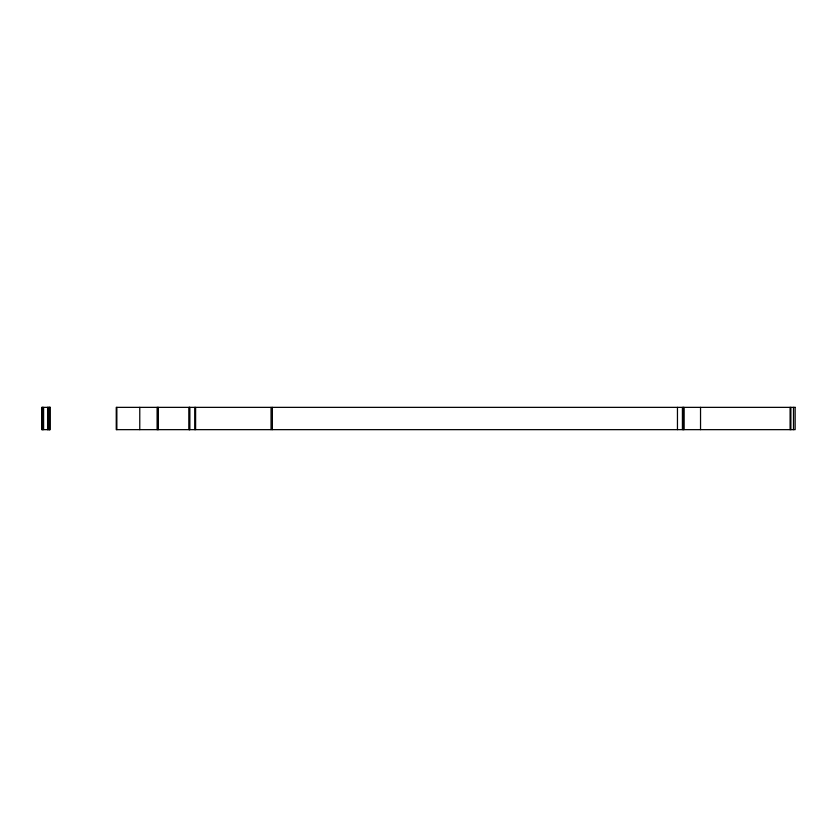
<?xml version="1.0" encoding="UTF-8"?>
<svg xmlns="http://www.w3.org/2000/svg" width="837" height="837" viewBox="0 0 837 837"><rect width="100%" height="100%" fill="white"/><g stroke="black" fill="none" stroke-linecap="round" stroke-linejoin="round"><path stroke-width="1.26" d="M793.497 407.357L793.497 429.653M790.881 407.357L790.881 429.653M790.097 407.357L790.097 429.653M700.538 407.357L700.538 429.653M683.881 407.347L683.881 429.653M683.641 407.357L683.641 429.653M682.417 407.357L682.417 429.653M677.457 407.357L677.457 429.653M272.36 407.357L272.36 429.653M271.052 407.357L271.052 429.653M195.607 407.357L195.607 429.653M194.739 407.357L194.739 429.653M189.863 407.357L189.863 429.653M189.371 407.347L189.371 429.653M189.078 407.357L189.078 429.653M158.339 407.347L158.339 429.653M157.712 407.357L157.712 429.653M157.105 407.357L157.105 429.653M139.779 407.347L139.769 429.653M116.856 407.357L116.856 429.653M49.341 407.357L49.341 429.653M49.163 407.357L49.163 429.653M48.996 407.357L49.08 429.653M48.033 407.357L48.033 429.653M47.604 407.357L47.604 429.653M43.597 407.357L43.597 429.653M42.635 407.357L42.635 429.653M42.028 407.357L42.028 429.653M50.304 407.357L41.85 407.357L41.85 429.653L50.304 429.653L50.304 407.357M795.15 407.357L116.249 407.357L116.249 429.653L795.15 429.653L795.15 407.357"/></g></svg>
